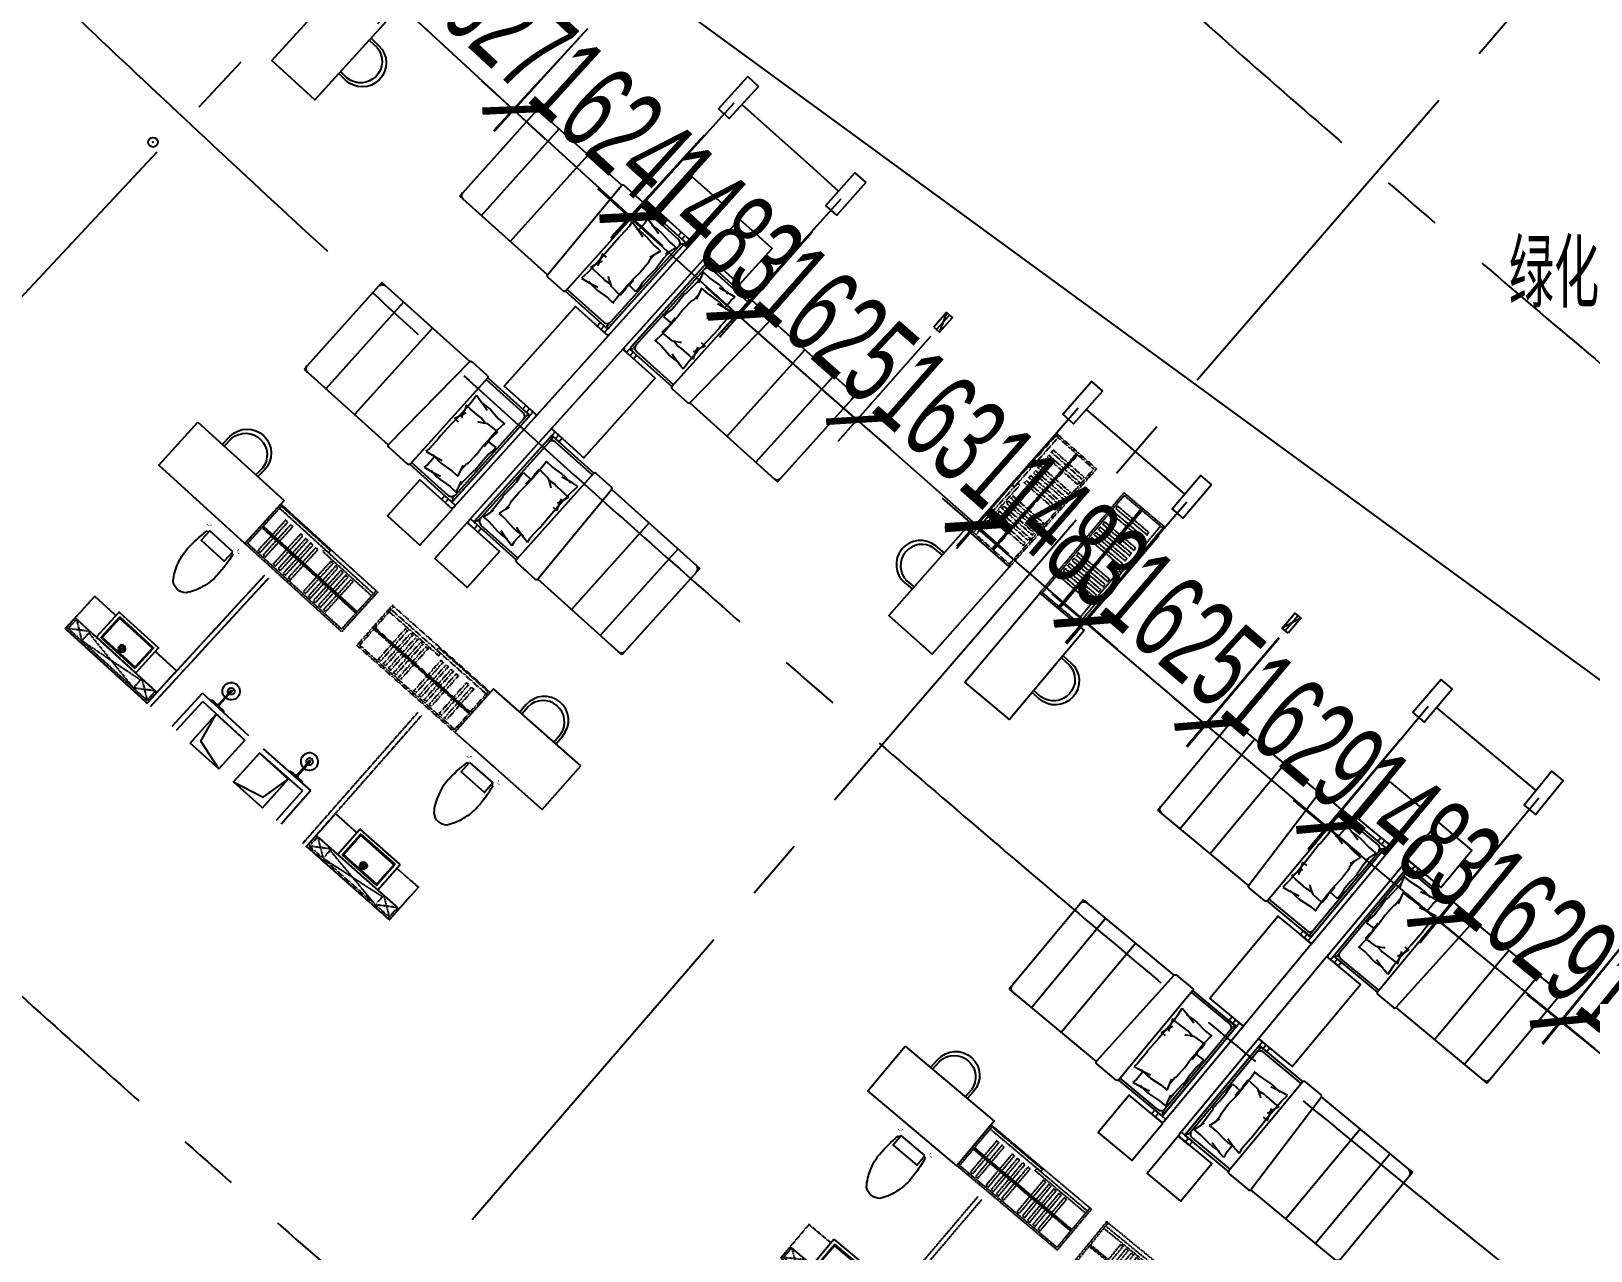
# Model space of a CAD drawing. Extents: x -668578 to 2331563, y -1202445 to 1620273.
# Drawn here: x 991285 to 1007356, y 100221 to 112790 of the extents above; entities that cross this region are included whole.
import ezdxf

# ---------------------------------------------------------------- set-up
doc = ezdxf.new("R2010")
doc.units = 0
for name, pattern in [('CENTER2', [28.575, 19.05, -3.175, 3.175, -3.175]), ('DASH', [0.35, 0.25, -0.1]), ('XREF-ID.B3$0$DASH', [0.35, 0.25, -0.1])]:
    doc.linetypes.add(name, pattern=pattern)
doc.layers.get('0').update_dxf_attribs({"color": 8})
doc.layers.get('Defpoints').update_dxf_attribs({"color": 8})
for name, color, linetype in [('#标注', 8, 'Continuous'), ('#轴线', 8, 'CENTER2'), ('A-AL', 8, 'Continuous'), ('A-BEAM-PLAN-C', 8, 'Continuous'), ('A-DIMS-150', 8, 'Continuous'), ('A-PUB_HATCH', 8, 'Continuous'), ('A-WIND-FRAM', 8, 'Continuous'), ('LVTRY', 8, 'Continuous'), ('外轮廓', 8, 'Continuous'), ('建-文字', 8, 'Continuous'), ('建-符号', 8, 'Continuous'), ('水-消防-消火栓-标识', 8, 'Continuous')]:
    doc.layers.add(name, color=color, linetype=linetype)
doc.layers.add('Def point', color=8, linetype='Continuous', plot=False)
doc.styles.add('JHZX', font='jrs.shx', dxfattribs={"width": 0.6, "bigfont": 'jhz.shx'})
doc.styles.add('XD2008', font='xd-hzs.shx', dxfattribs={"width": 0.7, "bigfont": 'xd-hztxt.shx'})
doc.dimstyles.new('JZBZ-300', dxfattribs={"dimscale": 300, "dimtxt": 3, "dimasz": 1.5, "dimexe": 1, "dimexo": 1, "dimgap": 0.5, "dimtad": 1, "dimdec": 0, "dimdsep": 46, "dimtxsty": 'JHZX', "dimblk1": 'ARCHTICK', "dimblk2": 'ARCHTICK', "dimsah": 1, "dimcen": 0, "dimclrd": 1, "dimclre": 1, "dimclrt": 2, "dimazin": 2, "dimtfac": 1, "dimtdec": 0, "dimtix": 1, "dimtmove": 0, "dimatfit": 3, "dimfxl": 0, "dimtolj": 1, "dimlwd": -1, "dimlwe": -1, "dimarcsym": 0})
doc.dimstyles.new('JZBZ-400', dxfattribs={"dimscale": 400, "dimtxt": 3, "dimasz": 1.5, "dimexe": 1, "dimexo": 1, "dimgap": 0.5, "dimtad": 1, "dimdec": 0, "dimdsep": 46, "dimtxsty": 'JHZX', "dimblk1": 'ARCHTICK', "dimblk2": 'ARCHTICK', "dimsah": 1, "dimcen": 0, "dimclrd": 1, "dimclre": 1, "dimclrt": 2, "dimazin": 2, "dimtfac": 1, "dimtdec": 0, "dimtix": 1, "dimtmove": 0, "dimatfit": 3, "dimfxl": 0, "dimtolj": 1, "dimlwd": -1, "dimlwe": -1, "dimarcsym": 0})

# ---------------------------------------------------------------- blocks, each defined once
blk = doc.blocks.new('_ARCHTICK')
at = {"color": 0, "linetype": 'ByBlock', "const_width": 0.15}
blk.add_lwpolyline([(-0.5, -0.5), (0.5, 0.5)], dxfattribs=at)
blk = doc.blocks.new('*D2939')
at = {"layer": '#标注', "ltscale": 300, "transparency": 16777216}
for p, q in [((-1773, -1481), (-9342, -7863)), ((165914, -92056), (164727, -101884))]:
    blk.add_line(p, q, dxfattribs=at)
blk.add_arc((197092, 166179), 269610, 220.13382, 263.11563, dxfattribs=at)
at = {"layer": 'Defpoints', "color": 0, "ltscale": 300, "transparency": 16777216}
for p in [(197092, 166179), (-1467, -1224), (40380, -53208), (165962, -91659)]:
    blk.add_point(p, dxfattribs=at)
at = {"layer": '#标注', "ltscale": 300, "transparency": 16777216, "xscale": 600, "yscale": 600, "zscale": 600}
for p, rotation in [((-9036, -7605), 130.1338192809485), ((164775, -101487), 353.1156299250187)]:
    blk.add_blockref('_ARCHTICK', p, dxfattribs=dict(at, rotation=rotation))
at = {"layer": '#标注', "ltscale": 300, "transparency": 16777216, "insert": (69342, -70334), "char_height": 1200, "attachment_point": 5, "rotation": 331.6247, "style": 'JHZX'}
blk.add_mtext('\\A1;42.98°', dxfattribs=at)
blk = doc.blocks.new('XREF-ID.ABCD$0$A$C1BB74E00')
at = {"ltscale": 0.5}
for p, q in [((108, 347), (108, 69)), ((113, 352), (577, 352)), ((117, 79), (117, 336)), ((120, 339), (570, 339)), ((345, 333), (345, 247)), ((573, 79), (573, 336)), ((582, 347), (582, 69)), ((302, 290), (388, 290)), ((577, 64), (113, 64)), ((570, 76), (120, 76))]:
    blk.add_line(p, q, dxfattribs=at)
blk.add_lwpolyline([(70, 378), (70, 35, 0.414214), (75, 30), (615, 30, 0.414214), (620, 35), (620, 378)], format="xyb", dxfattribs=at)
blk.add_lwpolyline([(70, 378), (620, 378)], dxfattribs=at)
for radius in [37.5, 26]:
    blk.add_circle((345, 290), radius, dxfattribs=at)
for centre, radius, start, end in [((113, 347), 5, 90, 180), ((120, 336), 3, 90, 180), ((570, 336), 3, 0, 90), ((577, 347), 5, 0, 90), ((113, 69), 5, 180, 270), ((120, 79), 3, 180, 270), ((570, 79), 3, 270, 0), ((577, 69), 5, 270, 0)]:
    blk.add_arc(centre, radius, start, end, dxfattribs=at)
blk = doc.blocks.new('XREF-ID.ABCD$0$DSAFAS124SDA')
at = {"ltscale": 0.5}
for p, q in [((18910, 19911), (18900, 19911)), ((18900, 19849), (18910, 19849)), ((18910, 19849), (18910, 19911)), ((18910, 19890), (18930, 19890)), ((18910, 19870), (18930, 19870)), ((18930, 19870), (18930, 19890)), ((18930, 19885), (19115, 19885)), ((18930, 19875), (19115, 19875))]:
    blk.add_line(p, q, dxfattribs=at)
for points in [[(18900, 19965), (18910, 19965), (18915, 19935), (18915, 19890)], [(18915, 19870), (18915, 19825), (18910, 19795), (18900, 19795)]]:
    blk.add_lwpolyline(points, dxfattribs=at)
for radius, start, end in [(89.5, 183.2025, 176.7975), (35, 188.2132, 171.7868), (9, 213.749, 146.251), (5, 270, 90)]:
    blk.add_arc((19115, 19880), radius, start, end, dxfattribs=at)
blk = doc.blocks.new('rehgdfvsfe')
at = {"ltscale": 0.3}
for p, q in [((-50, 0), (-1330, 0)), ((-1300, 0), (-1300, -50)), ((-50, 0), (-50, -50)), ((1050, 0), (2330, 0)), ((1050, 0), (1050, -50)), ((2300, 0), (2300, -50)), ((-1350, -150), (-1350, -20)), ((-1300, -100), (-1350, -100)), ((-1300, -150), (-1350, -150)), ((-1300, -634), (-1300, -50)), ((-1300, -70), (-1300, -150)), ((-120, -50), (-1280, -50)), ((-1225, -75), (-1250, -75)), ((-1194, -114), (-1194, -87)), ((-1194, -87), (-1121, -108)), ((-1194, -172), (-1194, -114)), ((-1121, -108), (-1036, -107)), ((-1121, -108), (-1073, -123)), ((-1036, -107), (-905, -99)), ((-905, -99), (-897, -94)), ((-897, -94), (-796, -101)), ((-796, -101), (-696, -102)), ((-696, -102), (-639, -92)), ((-639, -92), (-578, -89)), ((-578, -89), (-585, -198)), ((-125, -75), (-175, -75)), ((-100, -50), (-100, -634)), ((-100, -50), (-100, -50)), ((-100, -150), (-100, -70)), ((-50, -100), (-100, -100)), ((-50, -150), (-100, -150)), ((-50, -20), (-50, -150)), ((1050, -20), (1050, -150)), ((1050, -100), (1100, -100)), ((1050, -150), (1100, -150)), ((1100, -50), (1100, -634)), ((1100, -50), (1100, -50)), ((1100, -150), (1100, -70)), ((1120, -50), (2280, -50)), ((1125, -75), (1175, -75)), ((1578, -89), (1585, -198)), ((1639, -92), (1578, -89)), ((1696, -102), (1639, -92)), ((1796, -101), (1696, -102)), ((1897, -94), (1796, -101)), ((1905, -99), (1897, -94)), ((2036, -107), (1905, -99)), ((2121, -108), (2036, -107)), ((2121, -108), (2073, -123)), ((2194, -87), (2121, -108)), ((2194, -114), (2194, -87)), ((2194, -172), (2194, -114)), ((2225, -75), (2250, -75)), ((2300, -634), (2300, -50)), ((2300, -70), (2300, -150)), ((2300, -100), (2350, -100)), ((2300, -150), (2350, -150)), ((2350, -150), (2350, -20)), ((-1208, -297), (-1194, -172)), ((-1208, -341), (-1208, -297)), ((-1204, -407), (-1181, -318)), ((-1075, -393), (-1061, -268)), ((-1061, -210), (-1061, -183)), ((-1061, -183), (-988, -204)), ((-1061, -268), (-1061, -210)), ((-988, -204), (-903, -203)), ((-988, -204), (-940, -219)), ((-903, -203), (-897, -195)), ((-897, -195), (-764, -190)), ((-764, -190), (-663, -198)), ((-663, -198), (-563, -198)), ((-594, -188), (-655, -185)), ((-537, -198), (-594, -188)), ((-563, -198), (-506, -188)), ((-437, -198), (-537, -198)), ((-506, -188), (-445, -185)), ((-453, -314), (-476, -354)), ((-445, -185), (-453, -314)), ((-336, -190), (-437, -198)), ((-339, -210), (-339, -183)), ((-339, -268), (-339, -210)), ((-325, -393), (-339, -268)), ((1325, -393), (1339, -268)), ((1336, -190), (1437, -198)), ((1339, -210), (1339, -183)), ((1339, -268), (1339, -210)), ((1437, -198), (1537, -198)), ((1445, -185), (1453, -314)), ((1506, -188), (1445, -185)), ((1453, -314), (1476, -354)), ((1563, -198), (1506, -188)), ((1537, -198), (1594, -188)), ((1663, -198), (1563, -198)), ((1594, -188), (1655, -185)), ((1764, -190), (1663, -198)), ((1897, -195), (1764, -190)), ((1903, -203), (1897, -195)), ((1988, -204), (1903, -203)), ((1988, -204), (1940, -219)), ((2061, -183), (1988, -204)), ((2061, -210), (2061, -183)), ((2061, -268), (2061, -210)), ((2075, -393), (2061, -268)), ((2204, -407), (2181, -318)), ((2208, -297), (2194, -172)), ((2208, -341), (2208, -297)), ((-1222, -505), (-1211, -445)), ((-1211, -445), (-1204, -407)), ((-1199, -429), (-1208, -341)), ((-1075, -437), (-1075, -393)), ((-1066, -525), (-1075, -437)), ((-1071, -503), (-1048, -414)), ((-499, -392), (-508, -403)), ((-476, -354), (-499, -392)), ((-465, -335), (-453, -407)), ((-456, -442), (-459, -553)), ((-453, -407), (-456, -442)), ((-329, -503), (-352, -414)), ((-334, -525), (-325, -437)), ((-325, -437), (-325, -393)), ((1325, -437), (1325, -393)), ((1334, -525), (1325, -437)), ((1329, -503), (1352, -414)), ((1465, -335), (1453, -407)), ((1453, -407), (1456, -442)), ((1456, -442), (1459, -553)), ((1476, -354), (1499, -392)), ((1499, -392), (1508, -403)), ((2071, -503), (2048, -414)), ((2066, -525), (2075, -437)), ((2075, -437), (2075, -393)), ((2199, -429), (2208, -341)), ((2211, -445), (2204, -407)), ((2222, -505), (2211, -445)), ((-105, -633), (-1295, -633)), ((-1177, -495), (-1222, -505)), ((-1069, -496), (-1177, -495)), ((-1089, -601), (-1078, -541)), ((-1044, -591), (-1089, -601)), ((-1078, -541), (-1071, -503)), ((-904, -593), (-1044, -591)), ((-877, -595), (-904, -593)), ((-702, -592), (-877, -595)), ((-506, -587), (-702, -592)), ((-641, -553), (-640, -595)), ((-640, -595), (-640, -609)), ((-640, -609), (-614, -596)), ((-614, -596), (-572, -582)), ((-594, -587), (-398, -592)), ((-571, -567), (-584, -558)), ((-572, -582), (-529, -567)), ((-528, -582), (-571, -567)), ((-529, -567), (-516, -558)), ((-486, -596), (-528, -582)), ((-460, -609), (-486, -596)), ((-459, -553), (-460, -595)), ((-460, -595), (-460, -609)), ((-398, -592), (-311, -601)), ((-322, -541), (-329, -503)), ((-311, -601), (-322, -541)), ((1105, -633), (2295, -633)), ((1311, -601), (1322, -541)), ((1398, -592), (1311, -601)), ((1322, -541), (1329, -503)), ((1594, -587), (1398, -592)), ((1459, -553), (1460, -595)), ((1460, -595), (1460, -609)), ((1460, -609), (1486, -596)), ((1486, -596), (1528, -582)), ((1506, -587), (1702, -592)), ((1529, -567), (1516, -558)), ((1528, -582), (1571, -567)), ((1572, -582), (1529, -567)), ((1571, -567), (1584, -558)), ((1614, -596), (1572, -582)), ((1640, -609), (1614, -596)), ((1641, -553), (1640, -595)), ((1640, -595), (1640, -609)), ((1702, -592), (1877, -595)), ((1877, -595), (1904, -593)), ((1904, -593), (2044, -591)), ((2044, -591), (2089, -601)), ((2069, -496), (2177, -495)), ((2078, -541), (2071, -503)), ((2089, -601), (2078, -541)), ((2177, -495), (2222, -505)), ((-1315, -653), (-1315, -913)), ((-85, -653), (-85, -863)), ((1085, -653), (1085, -863)), ((2315, -653), (2315, -913)), ((-1300, -2100), (-1300, -933)), ((-105, -883), (-1295, -933)), ((-100, -883), (-100, -2100)), ((1100, -883), (1100, -2100)), ((1105, -883), (2295, -933)), ((2300, -2100), (2300, -933)), ((-100, -1400), (-1300, -1400)), ((1100, -1400), (2300, -1400)), ((-100, -1800), (-1300, -1800)), ((1100, -1800), (2300, -1800)), ((-100, -2100), (-1300, -2100)), ((1100, -2100), (2300, -2100))]:
    blk.add_line(p, q, dxfattribs=at)
for points in [[(-1350, 0), (-1350, -450), (-1850, -450), (-1850, 0)], [(-50, 0), (-50, -450), (1050, -450), (1050, 0)], [(2350, 0), (2350, -450), (2850, -450), (2850, 0)]]:
    blk.add_lwpolyline(points, close=True, dxfattribs=at)
for points in [[(-50, -50), (-1300, -50)], [(1050, -50), (2300, -50)]]:
    blk.add_lwpolyline(points, dxfattribs=at)
for points in [[(-125, -633), (-125, -125, 0.414214), (-175, -75), (-1225, -75, 0.414214), (-1275, -125), (-1275, -633)], [(1125, -633), (1125, -125, -0.414214), (1175, -75), (2225, -75, -0.414214), (2275, -125), (2275, -633)]]:
    blk.add_lwpolyline(points, format="xyb", dxfattribs=at)
for centre, radius, start, end in [((-1330, -20), 20, 90, 180), ((2330, -20), 20, 360, 90), ((-1280, -70), 20, 90, 180), ((-1250, -50), 25, 180, 270), ((-125, -50), 25, 270, 360), ((-120, -70), 20, 360, 90), ((-70, -20), 20, 360, 90), ((1070, -20), 20, 90, 180), ((1125, -50), 25, 180, 270), ((1120, -70), 20, 90, 180), ((2250, -50), 25, 270, 0), ((2280, -70), 20, 0, 90), ((-1295, -653), 20, 90, 180), ((-105, -653), 20, 360, 90), ((1105, -653), 20, 90, 180), ((2295, -653), 20, 0, 90), ((-1295, -913), 20, 180, 270), ((-105, -863), 20, 270, 360), ((1105, -863), 20, 180, 270), ((2295, -913), 20, 270, 0), ((-1250, -2050), 50, 180, 270), ((-150, -2050), 50, 270, 360), ((1150, -2050), 50, 180, 270), ((2250, -2050), 50, 270, 0)]:
    blk.add_arc(centre, radius, start, end, dxfattribs=at)
blk = doc.blocks.new('Swcwrv4tv')
at = {"linetype": 'XREF-ID.B3$0$DASH', "ltscale": 0.3}
for p, q in [((20, -240), (1330, -240)), ((20, -250), (1330, -250)), ((20, -260), (1330, -260))]:
    blk.add_line(p, q, dxfattribs=at)
for points in [[(0, 0), (0, -550), (1350, -550), (1350, 0)], [(20, -20), (20, -550), (1330, -550), (1330, -20)], [(149, -460), (149, -40), (179, -40), (179, -460)], [(219, -460), (219, -40), (249, -40), (249, -460)], [(359, -460), (359, -40), (389, -40), (389, -460)], [(429, -460), (429, -40), (459, -40), (459, -460)], [(499, -460), (499, -40), (529, -40), (529, -460)], [(569, -460), (569, -40), (599, -40), (599, -460)], [(779, -460), (779, -40), (809, -40), (809, -460)], [(849, -460), (849, -40), (879, -40), (879, -460)], [(919, -460), (919, -40), (949, -40), (949, -460)], [(989, -460), (989, -40), (1019, -40), (1019, -460)], [(1059, -460), (1059, -40), (1089, -40), (1089, -460)], [(1330, -480), (650, -480), (650, -510), (1330, -510)], [(20, -540), (700, -540), (700, -510), (20, -510)]]:
    blk.add_lwpolyline(points, close=True, dxfattribs=at)
blk = doc.blocks.new('XREF-ID.ABCD$0$马桶')
at = {"ltscale": 0.5}
for points, format in [([(-188, 30, 10, 0, 0), (-195, 0, 0, 0, 0.053113), (-225, -286, 0, 0, 0.094029), (-192, -490, 0, 0, 0.0979), (-106, -658, 0, 0, 0.39929), (106, -658, 0, 0, 0.087816), (192, -490, 0, 0, 0.089191), (225, -305, 0, 0, 0.054931), (195, 0, 0, 10, 0), (188, 30, 10, 10, 0)], "xyseb"), ([(224, 0, 10, 0, 0), (195, 0, 0, 0, 0), (-195, 0, 0, 10, 0), (-225, 0, 10, 10, 0)], "xyseb"), ([(-180, -50, 0.049028), (-205, -306, 0.094674), (-173, -505, 0.097919), (-90, -666, 0.382959), (90, -666, 0.087635), (173, -504, 0.08979), (205, -325, 0.05091), (180, -50, 0.046704)], "xyb")]:
    blk.add_lwpolyline(points, format=format, dxfattribs=at)
for points in [[(-160, -50), (-180, -50)], [(180, -50), (160, -50)]]:
    blk.add_lwpolyline(points, dxfattribs=at)
blk.add_lwpolyline([(-160, -30), (160, -30), (160, -160), (-160, -160)], close=True, dxfattribs=at)
blk = doc.blocks.new('pkrthvv')
at = {"layer": 'A-BEAM-PLAN-C'}
blk.add_lwpolyline([(-1285, -4330), (-1138, -3959), (-1510, -3812), (-1658, -4184)], close=True, dxfattribs=at)
at = {"layer": 'A-DIMS-150'}
blk.add_lwpolyline([(-1658, -4184), (-1317, -4223), (-1138, -3959)], dxfattribs=at)
at = {"layer": 'Def point', "linetype": 'XREF-ID.B3$0$DASH', "ltscale": 0.3}
for p, q in [((-557, -4124), (-282, -4231)), ((-665, -4404), (-720, -4544)), ((-647, -4411), (-694, -4532)), ((-470, -4480), (-694, -4532)), ((397, -4816), (-665, -4404)), ((379, -4809), (-647, -4411)), ((-647, -4411), (-517, -4601)), ((-517, -4601), (-470, -4480)), ((-477, -4499), (154, -4862)), ((343, -4956), (-720, -4544)), ((-720, -4544), (343, -4956)), ((-694, -4532), (332, -4930)), ((194, -4759), (-517, -4601)), ((154, -4862), (201, -4740)), ((379, -4809), (154, -4862)), ((201, -4740), (332, -4930)), ((332, -4930), (379, -4809)), ((343, -4956), (397, -4816))]:
    blk.add_line(p, q, dxfattribs=at)
at = {"layer": 'Def point'}
for points in [[(4510, 893), (4076, -225), (4635, -443), (5070, 676)], [(1640, -2784), (521, -2350), (304, -2909), (1423, -3343)]]:
    blk.add_lwpolyline(points, close=True, dxfattribs=at)
for points in [[(4387, 577), (4281, 614, 0.999944), (4117, 147), (4208, 115)], [(4377, 551), (4272, 588, 0.90396), (4126, 173), (4218, 140)], [(1323, -2661), (1360, -2555, 0.999944), (893, -2391), (861, -2482)], [(1297, -2651), (1334, -2546, 0.90396), (919, -2400), (887, -2492)]]:
    blk.add_lwpolyline(points, format="xyb", dxfattribs=at)
at = {"layer": 'LVTRY', "linetype": 'DASH'}
for p, q in [((-766, -4526), (-125, -2852)), ((-720, -4544), (-79, -2870))]:
    blk.add_line(p, q, dxfattribs=at)
at = {"layer": 'LVTRY', "linetype": 'Continuous'}
for p, q in [((-1510, -3812), (-959, -4023)), ((-1489, -3756), (-882, -3988)), ((-1047, -4419), (-882, -3988)), ((-1103, -4397), (-959, -4023))]:
    blk.add_line(p, q, dxfattribs=at)
at = {"layer": 'LVTRY', "linetype": 'DASH', "ltscale": 0.5}
blk.add_lwpolyline([(231, -4430), (506, -4537), (343, -4956), (-720, -4544), (-557, -4124), (-282, -4231)], dxfattribs=at)
at = {"layer": 'Def point'}
for name, p, rotation in [('rehgdfvsfe', (166, 418), 68.4114041979029), ('Swcwrv4tv', (5558, 1935), 248.7883583384915), ('Swcwrv4tv', (304, -2909), 158.7883583384915)]:
    blk.add_blockref(name, p, dxfattribs=dict(at, rotation=rotation))
at = {"layer": 'LVTRY', "color": 8, "linetype": 'Continuous', "extrusion": (0, 0, -1), "xscale": -1, "zscale": -1, "rotation": 21.08304882397499}
blk.add_blockref('XREF-ID.ABCD$0$马桶', (-714, -3177), dxfattribs=at)
at = {"layer": 'LVTRY', "linetype": 'DASH', "ltscale": 0.5, "rotation": 69.04315072541277}
blk.add_blockref('XREF-ID.ABCD$0$DSAFAS124SDA', (10732, -28675), dxfattribs=at)
at = {"layer": 'LVTRY', "color": 8, "linetype": 'DASH', "ltscale": 0.5, "rotation": 158.7883583380143}
blk.add_blockref('XREF-ID.ABCD$0$A$C1BB74E00', (325, -4381), dxfattribs=at)
blk = doc.blocks.new('fefwf5f5f4tw')
for points in [[(139, -57), (-31, -473), (-170, -417), (0, 0)], [(1518, -601), (1357, -1021), (1217, -967), (1378, -547)]]:
    blk.add_lwpolyline(points, close=True)
blk.add_lwpolyline([(43, -291), (913, -634), (1288, -783)])
blk = doc.blocks.new('幕墙分隔')
for p, q in [((-40, -100), (40, 100)), ((0, 100), (0, -100))]:
    blk.add_line(p, q)
blk.add_lwpolyline([(-40, 100), (40, 100), (40, -100), (-40, -100)], close=True)
blk = doc.blocks.new('立管-R75-1')
at = {"linetype": 'Continuous'}
blk.add_circle((0, 0), 75, dxfattribs=at)
blk.add_point((0, 0), dxfattribs=at)
blk = doc.blocks.new('*D1556')
at = {"layer": '#标注', "ltscale": 300, "transparency": 16777216}
for p, q in [((1007797, 103504), (1006863, 102348)), ((1007051, 102581), (1006701, 102864)), ((1008319, 101557), (1007051, 102581)), ((1009065, 102480), (1008131, 101324)), ((1008319, 101557), (1008669, 101274))]:
    blk.add_line(p, q, dxfattribs=at)
at = {"layer": 'Defpoints', "color": 0, "ltscale": 300, "transparency": 16777216}
for p in [(1007985, 103738), (1009253, 102714), (1007051, 102581)]:
    blk.add_point(p, dxfattribs=at)
at = {"layer": '#标注', "ltscale": 300, "transparency": 16777216, "xscale": 450, "yscale": 450, "zscale": 450}
for p, rotation in [((1007051, 102581), 321.0736599786561), ((1008319, 101557), 141.0736599786561)]:
    blk.add_blockref('_ARCHTICK', p, dxfattribs=dict(at, rotation=rotation))
at = {"layer": '#标注', "ltscale": 300, "transparency": 16777216, "insert": (1008062, 102536), "char_height": 900, "attachment_point": 5, "rotation": 321.0737, "style": 'JHZX'}
blk.add_mtext('\\A1;1630', dxfattribs=at)
blk = doc.blocks.new('*D1557')
at = {"layer": '#标注', "ltscale": 300, "transparency": 16777216}
for p, q in [((1006535, 104538), (1005596, 103391)), ((1005786, 103623), (1005438, 103908)), ((1007046, 102591), (1005786, 103623)), ((1007795, 103505), (1006856, 102359)), ((1007046, 102591), (1007394, 102305))]:
    blk.add_line(p, q, dxfattribs=at)
at = {"layer": 'Defpoints', "color": 0, "ltscale": 300, "transparency": 16777216}
for p in [(1006725, 104770), (1007985, 103737), (1005786, 103623)]:
    blk.add_point(p, dxfattribs=at)
at = {"layer": '#标注', "ltscale": 300, "transparency": 16777216, "xscale": 450, "yscale": 450, "zscale": 450}
for p, rotation in [((1005786, 103623), 320.6698283995886), ((1007046, 102591), 140.6698283995886)]:
    blk.add_blockref('_ARCHTICK', p, dxfattribs=dict(at, rotation=rotation))
at = {"layer": '#标注', "ltscale": 300, "transparency": 16777216, "insert": (1006796, 103571), "char_height": 900, "attachment_point": 5, "rotation": 320.6698, "style": 'JHZX'}
blk.add_mtext('\\A1;1629', dxfattribs=at)
blk = doc.blocks.new('*D1558')
at = {"layer": '#标注', "ltscale": 300, "transparency": 16777216}
for p, q in [((1004144, 106535), (1003198, 105410)), ((1003391, 105640), (1003047, 105929)), ((1004638, 104592), (1003391, 105640)), ((1005391, 105487), (1004445, 104362)), ((1004638, 104592), (1004983, 104302))]:
    blk.add_line(p, q, dxfattribs=at)
at = {"layer": 'Defpoints', "color": 0, "ltscale": 300, "transparency": 16777216}
for p in [(1004337, 106765), (1003391, 105640), (1005584, 105717)]:
    blk.add_point(p, dxfattribs=at)
at = {"layer": '#标注', "ltscale": 300, "transparency": 16777216, "xscale": 450, "yscale": 450, "zscale": 450}
for p, rotation in [((1003391, 105640), 319.9579809027263), ((1004638, 104592), 139.9579809027263)]:
    blk.add_blockref('_ARCHTICK', p, dxfattribs=dict(at, rotation=rotation))
at = {"layer": '#标注', "ltscale": 300, "transparency": 16777216, "insert": (1004401, 105575), "char_height": 900, "attachment_point": 5, "rotation": 319.958, "style": 'JHZX'}
blk.add_mtext('\\A1;1629', dxfattribs=at)
blk = doc.blocks.new('*D1559')
at = {"layer": '#标注', "ltscale": 300, "transparency": 16777216}
for p, q in [((1002906, 107591), (1001953, 106473)), ((1002147, 106701), (1001805, 106993)), ((1003384, 105647), (1002147, 106701)), ((1004142, 106537), (1003189, 105419)), ((1003384, 105647), (1003726, 105355))]:
    blk.add_line(p, q, dxfattribs=at)
at = {"layer": 'Defpoints', "color": 0, "ltscale": 300, "transparency": 16777216}
for p in [(1003101, 107819), (1004337, 106765), (1002147, 106701)]:
    blk.add_point(p, dxfattribs=at)
at = {"layer": '#标注', "ltscale": 300, "transparency": 16777216, "xscale": 450, "yscale": 450, "zscale": 450}
for p, rotation in [((1002147, 106701), 319.5546501880652), ((1003384, 105647), 139.5546501880652)]:
    blk.add_blockref('_ARCHTICK', p, dxfattribs=dict(at, rotation=rotation))
at = {"layer": '#标注', "ltscale": 300, "transparency": 16777216, "insert": (1003155, 106631), "char_height": 900, "attachment_point": 5, "rotation": 319.5547, "style": 'JHZX'}
blk.add_mtext('\\A1;1625', dxfattribs=at)
blk = doc.blocks.new('*D1560')
at = {"layer": '#标注', "ltscale": 300, "transparency": 16777216}
for p, q in [((1000552, 109644), (999597, 108560)), ((999795, 108785), (999457, 109082)), ((1001019, 107707), (999795, 108785)), ((1001776, 108566), (1000821, 107482)), ((1001019, 107707), (1001357, 107409))]:
    blk.add_line(p, q, dxfattribs=at)
at = {"layer": 'Defpoints', "color": 0, "ltscale": 300, "transparency": 16777216}
for p in [(1000750, 109869), (999795, 108785), (1001974, 108791)]:
    blk.add_point(p, dxfattribs=at)
at = {"layer": '#标注', "ltscale": 300, "transparency": 16777216, "xscale": 450, "yscale": 450, "zscale": 450}
for p, rotation in [((999795, 108785), 318.6286784537845), ((1001019, 107707), 138.6286784537844)]:
    blk.add_blockref('_ARCHTICK', p, dxfattribs=dict(at, rotation=rotation))
at = {"layer": '#标注', "ltscale": 300, "transparency": 16777216, "insert": (1000804, 108696), "char_height": 900, "attachment_point": 5, "rotation": 318.6287, "style": 'JHZX'}
blk.add_mtext('\\A1;1631', dxfattribs=at)
blk = doc.blocks.new('*D1561')
at = {"layer": '#标注', "ltscale": 300, "transparency": 16777216}
for p, q in [((999333, 110719), (998377, 109634)), ((998575, 109859), (998238, 110157)), ((999794, 108785), (998575, 109859)), ((1000552, 109644), (999596, 108560)), ((999794, 108785), (1000132, 108488))]:
    blk.add_line(p, q, dxfattribs=at)
at = {"layer": 'Defpoints', "color": 0, "ltscale": 300, "transparency": 16777216}
for p in [(999531, 110944), (998575, 109859), (1000750, 109869)]:
    blk.add_point(p, dxfattribs=at)
at = {"layer": '#标注', "ltscale": 300, "transparency": 16777216, "xscale": 450, "yscale": 450, "zscale": 450}
for p, rotation in [((998575, 109859), 318.6054148599525), ((999794, 108785), 138.6054148599525)]:
    blk.add_blockref('_ARCHTICK', p, dxfattribs=dict(at, rotation=rotation))
at = {"layer": '#标注', "ltscale": 300, "transparency": 16777216, "insert": (999582, 109772), "char_height": 900, "attachment_point": 5, "rotation": 318.6054, "style": 'JHZX'}
blk.add_mtext('\\A1;1625', dxfattribs=at)
blk = doc.blocks.new('*D1562')
at = {"layer": '#标注', "ltscale": 300, "transparency": 16777216}
for p, q in [((997019, 112813), (996055, 111756)), ((996257, 111977), (995925, 112280)), ((997458, 110883), (996257, 111977)), ((998220, 111719), (997256, 110662)), ((997458, 110883), (997791, 110580))]:
    blk.add_line(p, q, dxfattribs=at)
at = {"layer": 'Defpoints', "color": 0, "ltscale": 300, "transparency": 16777216}
for p in [(997221, 113035), (996257, 111977), (998422, 111941)]:
    blk.add_point(p, dxfattribs=at)
at = {"layer": '#标注', "ltscale": 300, "transparency": 16777216, "xscale": 450, "yscale": 450, "zscale": 450}
for p, rotation in [((996257, 111977), 317.6622443330338), ((997458, 110883), 137.6622443330338)]:
    blk.add_blockref('_ARCHTICK', p, dxfattribs=dict(at, rotation=rotation))
at = {"layer": '#标注', "ltscale": 300, "transparency": 16777216, "insert": (997262, 111874), "char_height": 900, "attachment_point": 5, "rotation": 317.6622, "style": 'JHZX'}
blk.add_mtext('\\A1;1624', dxfattribs=at)
blk = doc.blocks.new('*D1563')
at = {"layer": '#标注', "ltscale": 300, "transparency": 16777216}
for p, q in [((995822, 113917), (994852, 112866)), ((995055, 113086), (994725, 113391)), ((996251, 111983), (995055, 113086)), ((997018, 112814), (996048, 111763)), ((996251, 111983), (996582, 111678))]:
    blk.add_line(p, q, dxfattribs=at)
at = {"layer": 'Defpoints', "color": 0, "ltscale": 300, "transparency": 16777216}
for p in [(996025, 114138), (995055, 113086), (997221, 113035)]:
    blk.add_point(p, dxfattribs=at)
at = {"layer": '#标注', "ltscale": 300, "transparency": 16777216, "xscale": 450, "yscale": 450, "zscale": 450}
for p, rotation in [((995055, 113086), 317.309428996715), ((996251, 111983), 137.309428996715)]:
    blk.add_blockref('_ARCHTICK', p, dxfattribs=dict(at, rotation=rotation))
at = {"layer": '#标注', "ltscale": 300, "transparency": 16777216, "insert": (996060, 112976), "char_height": 900, "attachment_point": 5, "rotation": 317.3094, "style": 'JHZX'}
blk.add_mtext('\\A1;1627', dxfattribs=at)
blk = doc.blocks.new('*D1567')
at = {"layer": '#标注', "ltscale": 300, "transparency": 16777216}
for p, q in [((1002072, 108905), (1000821, 107456)), ((1001017, 107683), (1000676, 107977)), ((1003194, 107935), (1001943, 106487)), ((1001017, 107683), (1002139, 106714)), ((1002139, 106714), (1002480, 106419))]:
    blk.add_line(p, q, dxfattribs=at)
at = {"layer": 'Defpoints', "color": 0, "ltscale": 300, "transparency": 16777216}
for p in [(1002268, 109132), (1003391, 108162), (1002139, 106714)]:
    blk.add_point(p, dxfattribs=at)
at = {"layer": '#标注', "ltscale": 300, "transparency": 16777216, "xscale": 450, "yscale": 450, "zscale": 450}
for p, rotation in [((1001017, 107683), 319.1827930647731), ((1002139, 106714), 139.1827930647731)]:
    blk.add_blockref('_ARCHTICK', p, dxfattribs=dict(at, rotation=rotation))
at = {"layer": '#标注', "ltscale": 300, "transparency": 16777216, "insert": (1001970, 107652), "char_height": 900, "attachment_point": 5, "rotation": 319.1828, "style": 'JHZX'}
blk.add_mtext('\\A1;1483', dxfattribs=at)
blk = doc.blocks.new('*D1568')
at = {"layer": '#标注', "ltscale": 300, "transparency": 16777216}
for p, q in [((1005679, 105832), (1004448, 104348)), ((1004640, 104579), (1004293, 104866)), ((1006821, 104885), (1005589, 103401)), ((1004640, 104579), (1005781, 103632)), ((1005781, 103632), (1006127, 103344))]:
    blk.add_line(p, q, dxfattribs=at)
at = {"layer": 'Defpoints', "color": 0, "ltscale": 300, "transparency": 16777216}
for p in [(1005871, 106062), (1007012, 105115), (1005781, 103632)]:
    blk.add_point(p, dxfattribs=at)
at = {"layer": '#标注', "ltscale": 300, "transparency": 16777216, "xscale": 450, "yscale": 450, "zscale": 450}
for p, rotation in [((1004640, 104579), 320.313893620291), ((1005781, 103632), 140.313893620291)]:
    blk.add_blockref('_ARCHTICK', p, dxfattribs=dict(at, rotation=rotation))
at = {"layer": '#标注', "ltscale": 300, "transparency": 16777216, "insert": (1005594, 104567), "char_height": 900, "attachment_point": 5, "rotation": 320.3139, "style": 'JHZX'}
blk.add_mtext('\\A1;1483', dxfattribs=at)
blk = doc.blocks.new('*D2292')
at = {"layer": '#标注', "ltscale": 300, "transparency": 16777216}
for p, q in [((998525, 112050), (997259, 110640)), ((997459, 110863), (997124, 111164)), ((999628, 111058), (998362, 109649)), ((998562, 109872), (997459, 110863)), ((998562, 109872), (998897, 109571))]:
    blk.add_line(p, q, dxfattribs=at)
at = {"layer": 'Defpoints', "color": 0, "ltscale": 300, "transparency": 16777216}
for p in [(998726, 112273), (999829, 111281), (997459, 110863)]:
    blk.add_point(p, dxfattribs=at)
at = {"layer": '#标注', "ltscale": 300, "transparency": 16777216, "xscale": 450, "yscale": 450, "zscale": 450}
for p, rotation in [((997459, 110863), 318.0513459737478), ((998562, 109872), 138.0513459737478)]:
    blk.add_blockref('_ARCHTICK', p, dxfattribs=dict(at, rotation=rotation))
at = {"layer": '#标注', "ltscale": 300, "transparency": 16777216, "insert": (998412, 110814), "char_height": 900, "attachment_point": 5, "rotation": 318.0513, "style": 'JHZX'}
blk.add_mtext('\\A1;1483', dxfattribs=at)
blk = doc.blocks.new('DSGDFG')
at = {"layer": '#标注', "ltscale": 300}
blk.add_arc((197092.2, 166179.2), 257800, 220.136073, 263.11563, dxfattribs=at)
at = {"layer": '#轴线', "ltscale": 200}
for p, q in [((19724.4, -23495.6), (67661.1, 27767.3)), ((73225.4, 22766.2), (27342.7, -30356.8))]:
    blk.add_line(p, q, dxfattribs=at)
for radius in [206950, 212800, 220600, 228400, 236200, 244000, 251800, 257800]:
    blk.add_arc((197092.2, 166179.2), radius, 218.438892, 265.140584, dxfattribs=at)
at = {"layer": '#标注', "ltscale": 300}
dim = blk.add_angular_dim_3p(base=(40379.7, -53208.3), center=(197092.1, 166179.2), p1=(-1467, -1223.5), p2=(165961.7, -91658.5), dimstyle='JZBZ-400', override={"dimclrd": 256, "dimclre": 256, "dimclrt": 256}, dxfattribs=at)
dim.commit()
dim.dimension.update_dxf_attribs({"geometry": '*D2939', "text_midpoint": (69341.6, -70334.5)})

msp = doc.modelspace()

# ---------------------------------------------------------------- linework, layer by layer
at = {"layer": 'A-AL'}
msp.add_lwpolyline([(1118355.3, 81975.4, 0.1374564), (1116892.4, 82729.6, -0.1495092), (1008196, 142063.6, 0.4157146), (1003871.8, 142100.4), (971684.6, 110294.9, 0.412976), (971649.8, 105990.9, 0.1494419), (1106711.2, 32398.8, 0.3779271), (1110215.5, 34407.4)], format="xyb", dxfattribs=at)
at = {"layer": 'A-BEAM-PLAN-C'}
msp.add_lwpolyline([(992922.6, 105454.4), (993189.7, 105751.6), (993487.2, 105484.2), (993219.8, 105186.7)], close=True, dxfattribs=at)
at = {"layer": 'A-DIMS-150'}
msp.add_lwpolyline([(993219.8, 105186.7), (993032.4, 105473.8), (993189.7, 105751.6)], dxfattribs=at)
at = {"layer": 'Def point', "linetype": 'XREF-ID.B3$0$DASH', "ltscale": 0.3}
for p, q in [((991636.6, 106633.4), (991737.6, 106744.3)), ((991664.9, 106634.7), (991752.4, 106730.8)), ((991737.6, 106744.3), (992580.4, 105976.6)), ((991752.4, 106730.8), (992565.7, 105990.1)), ((991752.4, 106730.8), (991805.3, 106506.7)), ((991636.6, 106633.4), (992479.4, 105865.7)), ((992479.4, 105865.7), (991636.6, 106633.4)), ((992478.1, 105894), (991664.9, 106634.7)), ((991892.9, 106602.9), (991664.9, 106634.7)), ((991805.3, 106506.7), (991892.9, 106602.9)), ((991879.4, 106588.1), (992337.6, 106021.9)), ((992411.7, 106103.3), (991805.3, 106506.7)), ((992782.4, 106198.4), (992564.3, 106397.1)), ((992337.6, 106021.9), (992425.2, 106118)), ((992425.2, 106118), (992478.1, 105894)), ((992565.7, 105990.1), (992337.6, 106021.9)), ((992565.7, 105990.1), (992478.1, 105894)), ((992580.4, 105976.6), (992479.4, 105865.7))]:
    msp.add_line(p, q, dxfattribs=at)
at = {"layer": 'Def point'}
for points in [[(995016.3, 112970.5), (994208.3, 112083.3), (993764.7, 112487.3), (994572.7, 113374.5)], [(995016.3, 112970.5), (994208.3, 112083.3), (993764.7, 112487.3), (994572.7, 113374.5)], [(993003.4, 108762.1), (993890.6, 107954.1), (993486.6, 107510.5), (992599.4, 108318.5)]]:
    msp.add_lwpolyline(points, close=True, dxfattribs=at)
for points in [[(994787.5, 112719.3), (994868.1, 112640.9, -0.9999435), (994522.9, 112286.1), (994454, 112353.2)], [(994787.5, 112719.3), (994868.1, 112640.9, -0.9999435), (994522.9, 112286.1), (994454, 112353.2)], [(994769, 112699), (994849, 112621.2, -0.9039601), (994542.1, 112305.8), (994472.6, 112373.5)], [(994769, 112699), (994849, 112621.2, -0.9039601), (994542.1, 112305.8), (994472.6, 112373.5)], [(993254.6, 108533.3), (993333, 108613.9, -0.9999435), (993687.8, 108268.7), (993620.7, 108199.8)], [(993274.9, 108514.8), (993352.7, 108594.7, -0.9039601), (993668.1, 108287.9), (993600.4, 108218.3)]]:
    msp.add_lwpolyline(points, format="xyb", dxfattribs=at)
at = {"layer": 'LVTRY', "linetype": 'DASH'}
for p, q in [((992479.4, 105865.7), (993692.2, 107185.5)), ((992516.3, 105831.9), (993729.2, 107151.9))]:
    msp.add_line(p, q, dxfattribs=at)
at = {"layer": 'LVTRY', "linetype": 'Continuous'}
for p, q in [((992737.2, 105628.9), (993049, 105968.3)), ((993527.8, 105528.4), (993049, 105968.3)), ((992781.3, 105588.3), (993052.6, 105883.5)), ((993487.2, 105484.2), (993052.6, 105883.5))]:
    msp.add_line(p, q, dxfattribs=at)
at = {"layer": 'LVTRY', "linetype": 'DASH', "ltscale": 0.5}
msp.add_lwpolyline([(992157.7, 106767.4), (991939.6, 106966.1), (991636.6, 106633.4), (992479.4, 105865.7), (992782.4, 106198.4), (992564.3, 106397.1)], dxfattribs=at)
at = {"layer": '外轮廓', "color": 3}
for points in [[(1074437.6, 95756.9, -0.0962245), (1007874.3, 141748.9, 0.4157146), (1004188.1, 141780.3), (972000.9, 109974.8, 0.412976), (971971.2, 106305.8, 0.1494419), (1106801.6, 32839.7, 0.3546026), (1109712.2, 34352.5, 0.3546026)], [(1069984.6, 97547.9, -0.0905266), (1007731.4, 141609.1, 0.4157146), (1004328.7, 141638.1), (972141.5, 109832.6, 0.412976), (972114.1, 106445.8, 0.1494419), (1106841.7, 33035.6, 0.3452345), (1109495.6, 34359.2)]]:
    msp.add_lwpolyline(points, format="xyb", dxfattribs=at)
at = {"layer": '建-符号'}
msp.add_lwpolyline([(995798.5, 114619), (1029288.7, 90152.5), (1036224, 97128.3)], dxfattribs=at)

# ---------------------------------------------------------------- block references
at = {"layer": '#标注'}
msp.add_blockref('DSGDFG', (962448.9, 123910), dxfattribs=at)
at = {"layer": 'A-AL'}
for p, rotation in [((998670.4, 112323.3), 339.6399625777894), ((1002211.9, 109181.4), 340.771409668816)]:
    msp.add_blockref('fefwf5f5f4tw', p, dxfattribs=dict(at, rotation=rotation))
at = {"layer": 'A-AL', "xscale": -1, "rotation": 298.725277016248}
msp.add_blockref('fefwf5f5f4tw', (1007070.4, 105068.2), dxfattribs=at)
at = {"layer": 'A-PUB_HATCH'}
for p, rotation in [((996378.1, 108398.5), 339.6404261002101), ((1003677.8, 102099), 341.9027847956926)]:
    msp.add_blockref('pkrthvv', p, dxfattribs=dict(at, rotation=rotation))
at = {"layer": 'A-PUB_HATCH', "xscale": -1}
for p, rotation in [((1003520.9, 102229.3), 298.7248128247894), ((1011057, 96217.8), 300.9868556090271)]:
    msp.add_blockref('pkrthvv', p, dxfattribs=dict(at, rotation=rotation))
at = {"layer": 'A-WIND-FRAM', "xscale": -1, "rotation": 138.6171761470518}
msp.add_blockref('幕墙分隔', (1000681.5, 109790.1), dxfattribs=at)
at = {"layer": 'A-WIND-FRAM', "rotation": 139.7480634469822}
msp.add_blockref('幕墙分隔', (1004271.6, 106689.4), dxfattribs=at)
at = {"layer": 'Def point', "extrusion": (0, 0, -1), "zscale": -0.9999999999999998}
for name, p, rotation in [('rehgdfvsfe', (-996527.2, 108869.5), 131.9489500685959), ('Swcwrv4tv', (-993486.6, 107510.5), 222.3259042091844)]:
    msp.add_blockref(name, p, dxfattribs=dict(at, rotation=rotation))
at = {"layer": 'LVTRY', "color": 8, "linetype": 'Continuous', "extrusion": (0, 0, -1), "zscale": -1, "rotation": 42.45449704671807}
msp.add_blockref('XREF-ID.ABCD$0$马桶', (-993263.4, 107555.2), dxfattribs=at)
at = {"layer": 'LVTRY', "color": 8, "linetype": 'DASH', "ltscale": 0.5, "extrusion": (0, 0, -1), "zscale": -0.9999999999999999, "rotation": 222.3259042087073}
msp.add_blockref('XREF-ID.ABCD$0$A$C1BB74E00', (-992159.8, 106873.7), dxfattribs=at)
at = {"layer": 'LVTRY', "linetype": 'DASH', "ltscale": 0.5, "extrusion": (0, 0, -1), "zscale": -1, "rotation": 132.5806965961058}
msp.add_blockref('XREF-ID.ABCD$0$DSAFAS124SDA', (-965773.7, 105364.4), dxfattribs=at)
at = {"layer": '水-消防-消火栓-标识', "xscale": 0.6666666665114466, "yscale": 0.6666666665114466, "zscale": 0.6666666665114466, "rotation": 134.6116665740206}
msp.add_blockref('立管-R75-1', (992539.4, 111646.2), dxfattribs=at)

# ---------------------------------------------------------------- texts
at = {"layer": '建-文字', "style": 'XD2008', "width": 0.7}
msp.add_text('绿化中庭上空', height=700, dxfattribs=at).set_placement((1006511.9, 109940.1))

# ---------------------------------------------------------------- dimensions: what is measured, and where the dimension line sits
at = {"layer": '#标注', "ltscale": 300}
for p1, p2, distance, picture, middle in [((997220.9, 113034.9), (996025.3, 114137.9), 1430.5, '*D1563', (996060, 112975.9)), ((998421.6, 111940.9), (997220.9, 113034.9), 1430.6, '*D1562', (997261.8, 111873.9)), ((999828.6, 111281.3), (998725.7, 112272.6), 1894.8, '*D2292', (998411.6, 110814)), ((1000750, 109869.3), (999531.1, 110943.7), 1445.3, '*D1561', (999581.6, 109772.4)), ((1001974.1, 108791.2), (1000750, 109869.3), 1445, '*D1560', (1000803.5, 108696.2)), ((1002268.2, 109131.8), (1003390.5, 108162.5), -1914.6, '*D1567', (1001970.1, 107652.3)), ((1004337, 106765), (1003100.5, 107819), 1469.2, '*D1559', (1003154.9, 106630.5)), ((1005584.2, 105716.9), (1004337, 106765), 1470, '*D1558', (1004400.9, 105574.9)), ((1005871, 106062.5), (1007012.2, 105115.5), -1928.1, '*D1568', (1005593.5, 104567)), ((1007985.5, 103737.5), (1006725.5, 104769.9), 1482.7, '*D1557', (1006796, 103570.9)), ((1009253.2, 102713.6), (1007985.3, 103737.6), 1486.6, '*D1556', (1008062.2, 102535.9))]:
    dim = msp.add_aligned_dim(p1=p1, p2=p2, distance=distance, dimstyle='JZBZ-300', override={"dimclrd": 256, "dimclre": 256, "dimclrt": 256, "dimfxl": 200}, dxfattribs=at)
    dim.commit()
    dim.dimension.update_dxf_attribs({"geometry": picture, "text_midpoint": middle})

doc.saveas('drawing.dxf')
